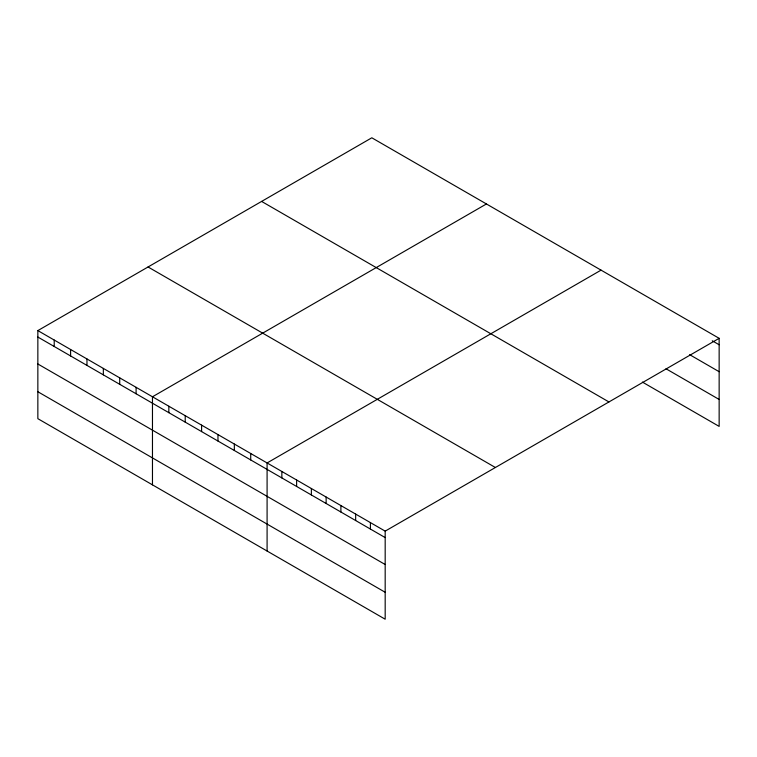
<?xml version="1.0" encoding="UTF-8"?>
<svg xmlns="http://www.w3.org/2000/svg" width="757" height="757" viewBox="0 0 757 757"><rect width="100%" height="100%" fill="white"/><g stroke="black" fill="none" stroke-linecap="round" stroke-linejoin="round"><path stroke-width="1.14" d="M385.181 564.514L385.181 531.13L37.85 330.601L37.85 418.678L385.181 619.207L385.181 564.514L37.85 363.985M37.85 330.601L371.819 137.793L719.15 338.322L719.15 426.399L642.39 382.077M486.439 203.964L152.469 396.782L152.469 484.858M601.058 270.135L267.089 462.953L267.089 551.03M385.181 531.13L719.15 338.322M712.261 340.782L719.15 344.766M689.627 354.655L719.15 371.706M666.009 368.773L719.15 399.459M261.61 201.419L608.94 401.948M148.06 266.975L495.39 467.504M37.85 337.045L385.181 537.584M37.85 391.738L385.181 592.267M370.419 522.614L370.419 529.058M355.658 514.088L355.658 520.532M340.896 505.562L340.896 512.016M326.135 497.046L326.135 503.49M311.373 488.52L311.373 494.964M296.612 479.995L296.612 486.448M281.85 471.479L281.85 477.922M250.718 453.5L250.718 459.944M234.339 444.047L234.339 450.491M217.969 434.594L217.969 441.038M201.589 425.141L201.589 431.585M185.219 415.688L185.219 422.132M168.839 406.235L168.839 412.679M136.099 387.329L136.099 393.772M119.72 377.875L119.72 384.319M103.349 368.422L103.349 374.866M86.97 358.969L86.97 365.413M70.6 349.507L70.6 355.96M54.22 340.054L54.22 346.498"/></g></svg>
